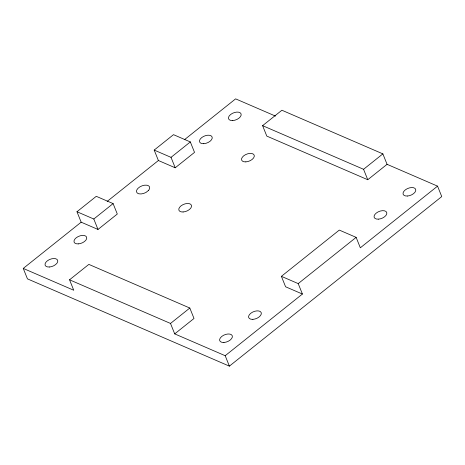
<?xml version="1.0" encoding="UTF-8"?>
<svg xmlns="http://www.w3.org/2000/svg" width="465" height="465" viewBox="0 0 465 465"><rect width="100%" height="100%" fill="white"/><g stroke="black" fill="none" stroke-linecap="round" stroke-linejoin="round"><path stroke-width="0.7" d="M76.969 211.738L96.278 196.323L113.105 203.594L117.302 214.034L97.993 229.448L81.166 222.177L76.969 211.738L93.802 219.015L97.993 229.448M154.194 150.079L173.497 134.664L190.33 141.935L194.527 152.375L175.218 167.789L158.391 160.518L154.194 150.079L171.021 157.35L175.218 167.789M387.066 164.319L367.763 179.734L266.794 136.094L262.597 125.655L281.9 110.24L382.875 153.88L387.066 164.319L437.553 186.14L441.75 196.579L229.385 366.141L27.447 278.861L23.25 268.421L81.166 222.177M107.153 201.426L158.391 160.518M184.442 139.715L235.616 98.859L275.472 116.081M93.802 219.015L113.105 203.594M171.021 157.35L190.33 141.935M69.541 279.802L88.844 264.387L189.813 308.033L194.01 318.467L174.706 333.882L170.51 323.448L69.541 279.802L73.737 290.241L23.25 268.421M170.51 323.448L189.813 308.033M262.597 125.655L363.566 169.295L382.875 153.88M174.706 333.882L225.194 355.708L302.413 294.043L285.586 286.771L281.389 276.332L339.305 230.088L356.138 237.365L360.329 247.799L437.553 186.14M281.389 276.332L298.216 283.609L356.138 237.365M363.566 169.295L367.763 179.734M298.216 283.609L302.413 294.043M225.194 355.708L229.385 366.141M148.631 190.336L146.033 192.411A7.01 3.86 -21.9 0 1 136.483 191.749A7.01 3.86 -21.9 0 1 144.708 185.18A7.01 3.86 -21.9 0 1 148.631 190.336M203.775 143.697A6.737 3.708 -21.9 0 0 212.133 137.024A6.737 3.708 -21.9 0 0 201.641 137.634A6.737 3.708 -21.9 0 0 203.775 143.697M78.283 243.893A6.737 3.708 -21.9 0 0 86.647 237.22A6.737 3.708 -21.9 0 0 76.155 237.83A6.737 3.708 -21.9 0 0 78.283 243.893M378.365 219.16A6.737 3.708 -21.9 0 0 386.729 212.488A6.737 3.708 -21.9 0 0 376.237 213.098A6.737 3.708 -21.9 0 0 378.365 219.16M252.879 319.356A6.737 3.708 -21.9 0 0 261.237 312.683A6.737 3.708 -21.9 0 0 250.751 313.294A6.737 3.708 -21.9 0 0 252.879 319.356M232.733 120.569A6.725 3.703 -21.9 0 0 241.079 113.902A6.725 3.703 -21.9 0 0 230.605 114.512A6.725 3.703 -21.9 0 0 232.733 120.569M49.325 267.015A6.737 3.708 -21.9 0 0 57.683 260.342A6.737 3.708 -21.9 0 0 47.198 260.952A6.737 3.708 -21.9 0 0 49.325 267.015M407.323 196.038A6.737 3.708 -21.9 0 0 415.687 189.365A6.737 3.708 -21.9 0 0 405.195 189.976A6.737 3.708 -21.9 0 0 407.323 196.038M223.921 342.478A6.737 3.708 -21.9 0 0 232.279 335.806A6.737 3.708 -21.9 0 0 221.788 336.416A6.737 3.708 -21.9 0 0 223.921 342.478M183.1 211.982A6.737 3.708 -21.9 0 0 191.458 205.303A6.737 3.708 -21.9 0 0 180.966 205.914A6.737 3.708 -21.9 0 0 183.1 211.982M245.846 161.884A6.737 3.708 -21.9 0 0 254.204 155.205A6.737 3.708 -21.9 0 0 243.712 155.816A6.737 3.708 -21.9 0 0 245.846 161.884"/></g></svg>
